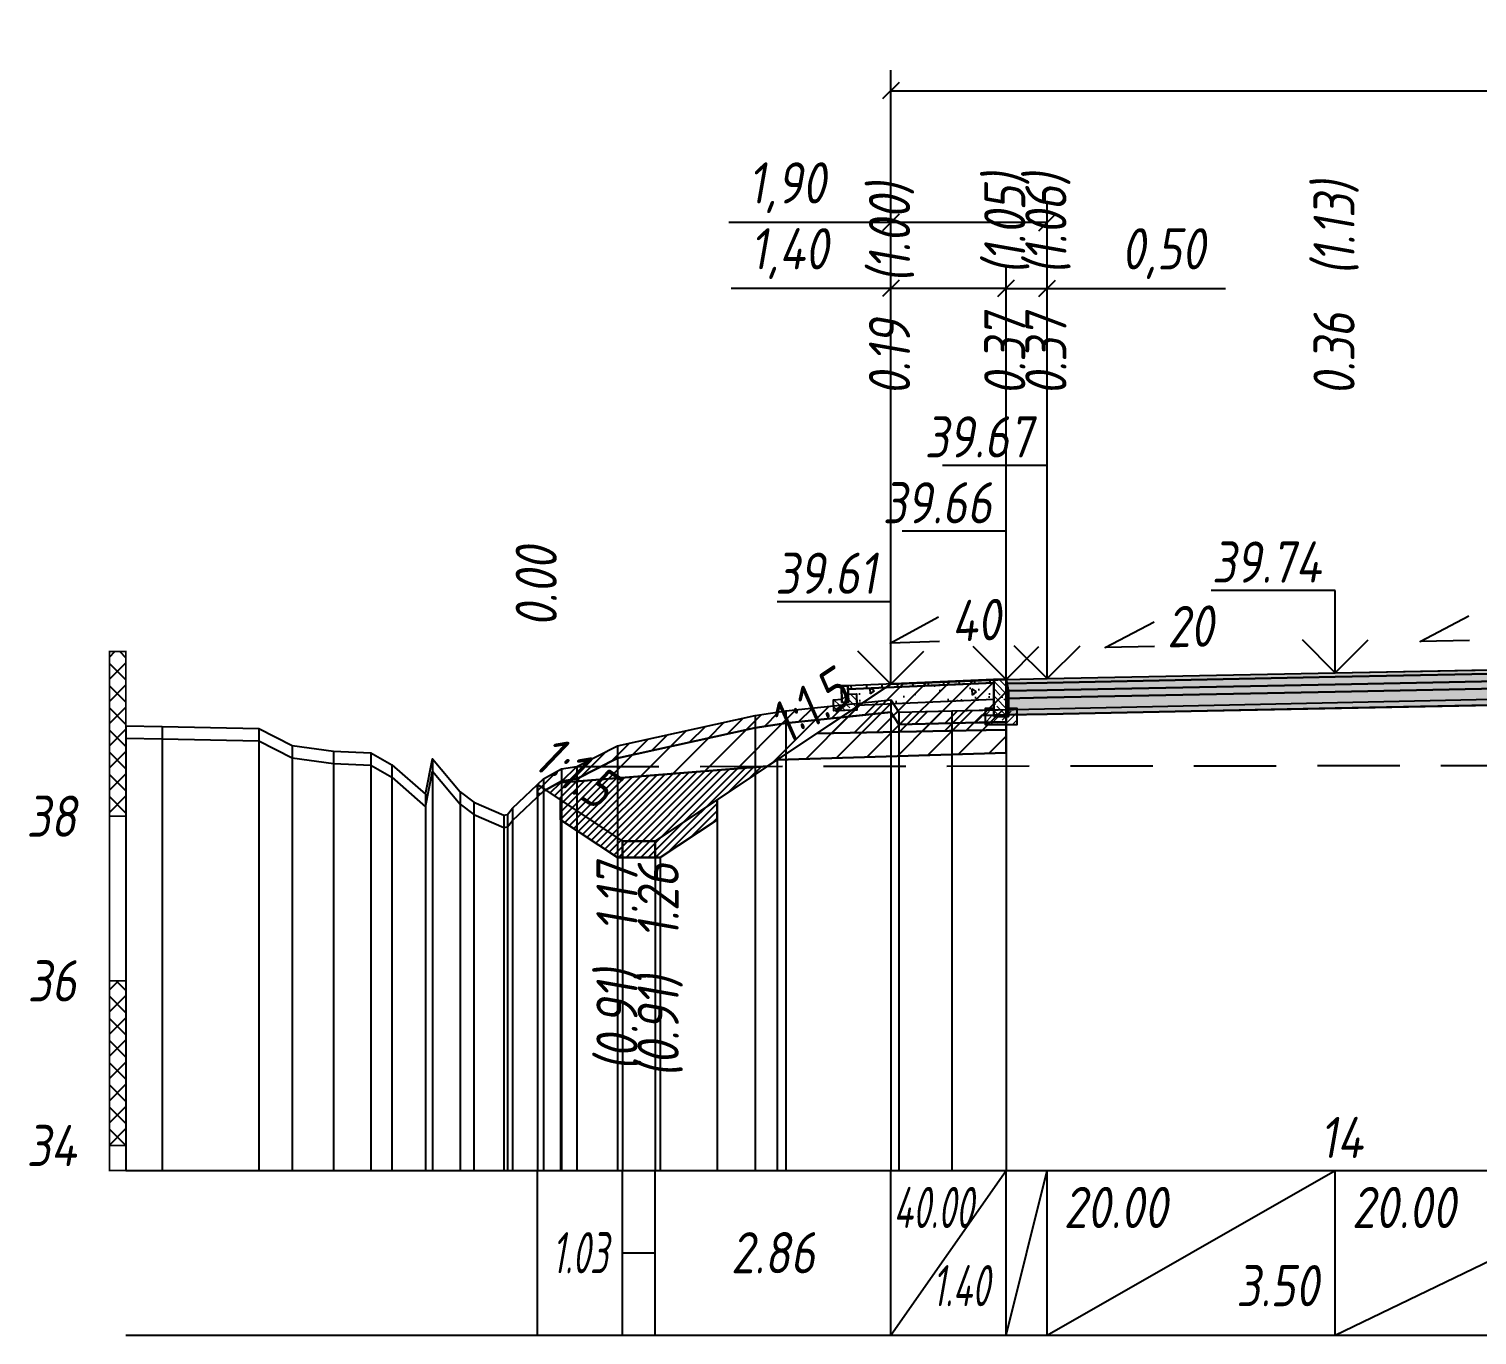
# Model space of a CAD drawing. Extents: x -717 to 1451, y -133302 to 233.
# Drawn here: x -364.7 to -276.8, y -111998.4 to -111919.1 of the extents above; entities that cross this region are included whole.
import ezdxf
from ezdxf.enums import TextEntityAlignment as Align

# ---------------------------------------------------------------- set-up
doc = ezdxf.new("R2010")
doc.units = 0
doc.linetypes.add('штриховая', pattern=[0.75, 0.5, -0.25])
for name, color, linetype in [('Интерполированный поперечник', 2, 'Continuous'), ('КОД_399', 252, 'Continuous'), ('Код_514', 1, 'Continuous'), ('Контур_0', 7, 'Continuous'), ('Контур_2521', 7, 'Continuous'), ('Контур_2564', 7, 'Continuous'), ('Контур_2660', 7, 'Continuous'), ('Контур_2665', 7, 'Continuous'), ('Контур_400', 7, 'Continuous'), ('Контур_508', 7, 'Continuous'), ('Контур_512', 7, 'Continuous'), ('Контур_513', 7, 'Continuous'), ('Контур_818', 7, 'Continuous'), ('Красный поперечник', 1, 'Continuous'), ('Линейка абсолютных высот', 7, 'Continuous'), ('Объём_2501', 7, 'Continuous'), ('Объём_2564', 7, 'Continuous'), ('Объём_2650', 7, 'Continuous'), ('Объём_2660', 7, 'Continuous'), ('Объём_2661', 7, 'Continuous'), ('Объём_2663', 7, 'Continuous'), ('Объём_2664', 7, 'Continuous'), ('Объём_2665', 7, 'Continuous'), ('Объём_2666', 7, 'Continuous'), ('Откосы', 7, 'Continuous'), ('Отметки покрытия', 7, 'Continuous'), ('Рабочие отметки', 7, 'Continuous'), ('Рабочие отметки доп.', 7, 'Continuous'), ('Слои выравнивания', 7, 'Continuous'), ('Таблица', 7, 'Continuous'), ('Уклоны проезжей части', 7, 'Continuous'), ('Черный поперечник', 3, 'Continuous')]:
    doc.layers.add(name, color=color, linetype=linetype)
for name, color, linetype, true_color in [('Контур_2540', 2, 'Continuous', 0xffff00), ('Контур_2560', 2, 'Continuous', 0xffff00), ('Контур_2561', 7, 'Continuous', 0xff8040), ('Контур_2562', 3, 'Continuous', 0x00ff00), ('Контур_2563', 7, 'Continuous', 0xff8000), ('Контур_2570', 7, 'Continuous', 0x80ff00), ('Контур_2583', 3, 'Continuous', 0x00ff00), ('Контур_2584', 3, 'Continuous', 0x00ff00), ('Контур_2725', 7, 'Continuous', 0x323232), ('Контур_2736', 4, 'Continuous', 0x00ffff), ('Контур_2737', 4, 'Continuous', 0x00ffff), ('Контур_2738', 4, 'Continuous', 0x00ffff), ('Контур_2739', 4, 'Continuous', 0x00ffff), ('Контур_2741', 4, 'Continuous', 0x00ffff), ('Контур_2742', 4, 'Continuous', 0x00ffff), ('Контур_2743', 4, 'Continuous', 0x00ffff), ('Контур_2744', 7, 'Continuous', 0xa4ffff), ('Контур_2745', 7, 'Continuous', 0xa4ffff), ('Контур_2747', 4, 'Continuous', 0x00ffff), ('Контур_2748', 4, 'Continuous', 0x00ffff), ('Контур_2749', 4, 'Continuous', 0x00ffff), ('Контур_2750', 4, 'Continuous', 0x00ffff), ('Контур_2751', 4, 'Continuous', 0x00ffff), ('Контур_2752', 4, 'Continuous', 0x00ffff), ('Контур_2760', 7, 'Continuous', 0x323232), ('Контур_2761', 7, 'Continuous', 0x323232), ('Контур_2762', 7, 'Continuous', 0x323232), ('Контур_2763', 7, 'Continuous', 0x323232), ('Контур_402', 7, 'Continuous', 0xff6464), ('Контур_703', 4, 'Continuous', 0x00ffff), ('Контур_705', 4, 'Continuous', 0x00ffff), ('Контур_707', 4, 'Continuous', 0x00ffff), ('Контур_720', 131, 'Continuous', 0xaaffff), ('Объём_2520', 7, 'Continuous', 0x80ffff), ('Объём_2540', 2, 'Continuous', 0xffff00), ('Объём_2560', 2, 'Continuous', 0xffff00), ('Объём_2561', 7, 'Continuous', 0xff8040), ('Объём_2562', 3, 'Continuous', 0x00ff00), ('Объём_2563', 7, 'Continuous', 0xff8000), ('Объём_2570', 7, 'Continuous', 0x80ff00), ('Объём_2583', 3, 'Continuous', 0x00ff00), ('Объём_2584', 3, 'Continuous', 0x00ff00), ('Объём_2594', 3, 'Continuous', 0x00ff00), ('Объём_2598', 3, 'Continuous', 0x00ff00), ('Объём_2600', 7, 'Continuous', 0x808000), ('Объём_2620', 2, 'Continuous', 0xffff00), ('Объём_2746', 2, 'Continuous', 0xffff00)]:
    doc.layers.add(name, color=color, linetype=linetype, true_color=true_color)
doc.styles.get("Standard").update_dxf_attribs({"font": 'txt', "height": 2.5})
doc.styles.add('М', font='romand.shx', dxfattribs={"width": 0.8, "oblique": 10, "height": 2.5})
doc.dimstyles.new('ISO-25', dxfattribs={"dimtxt": 2.5, "dimasz": 2.5, "dimexe": 1.25, "dimexo": 0.625, "dimtad": 1, "dimtxsty": 'Standard', "dimcen": 2.5, "dimadec": 0, "dimazin": 0, "dimtfac": 1, "dimtmove": 0, "dimatfit": 3, "dimfxl": 1, "dimarcsym": 0})
pattern_1 = [(45.0000013, (-438.8135, 26.6104), (-0.6735192404, 0.673519211), []), (135.0000003, (-438.8135, 26.6104), (-0.673519222, -0.67351923), [])]

# ---------------------------------------------------------------- blocks, each defined once
blk = doc.blocks.new('_Oblique')
at = {"color": 0, "linetype": 'ByBlock', "lineweight": -2}
blk.add_line((-0.5, -0.5), (0.5, 0.5), dxfattribs=at)
blk = doc.blocks.new('*D2297')
at = {"color": 0, "lineweight": -2, "transparency": 16777216}
for p, q in [((-312.358, -111958.292), (-312.358, -111933.572)), ((-305.358, -111958.012), (-305.358, -111933.572)), ((-312.358, -111934.822), (-322.058, -111934.822)), ((-305.358, -111934.822), (-312.358, -111934.822))]:
    blk.add_line(p, q, dxfattribs=at)
at = {"layer": 'Defpoints', "color": 0, "transparency": 16777216}
for p in [(-305.358, -111934.822), (-312.358, -111958.917), (-305.358, -111958.637)]:
    blk.add_point(p, dxfattribs=at)
at = {"color": 0, "lineweight": -2, "transparency": 16777216, "rotation": 180}
blk.add_blockref('_Oblique', (-312.358, -111934.822), dxfattribs=at)
at = {"color": 0, "lineweight": -2, "transparency": 16777216}
blk.add_blockref('_Oblique', (-305.358, -111934.822), dxfattribs=at)
at = {"color": 0, "transparency": 16777216, "insert": (-318.518, -111932.709), "char_height": 2.5, "width": 8.75, "attachment_point": 5, "style": 'М'}
blk.add_mtext('1,40', dxfattribs=at)
blk = doc.blocks.new('*D2299')
at = {"color": 0, "lineweight": -2, "transparency": 16777216}
for p, q in [((-305.358, -111958.012), (-305.358, -111933.572)), ((-302.858, -111957.962), (-302.858, -111933.572)), ((-305.358, -111934.822), (-302.858, -111934.822)), ((-302.858, -111934.822), (-292.035, -111934.822))]:
    blk.add_line(p, q, dxfattribs=at)
at = {"layer": 'Defpoints', "color": 0, "transparency": 16777216}
for p in [(-302.858, -111934.822), (-305.358, -111958.637), (-302.858, -111958.587)]:
    blk.add_point(p, dxfattribs=at)
at = {"color": 0, "lineweight": -2, "transparency": 16777216, "rotation": 180}
blk.add_blockref('_Oblique', (-305.358, -111934.822), dxfattribs=at)
at = {"color": 0, "lineweight": -2, "transparency": 16777216}
blk.add_blockref('_Oblique', (-302.858, -111934.822), dxfattribs=at)
at = {"color": 0, "transparency": 16777216, "insert": (-295.796, -111932.709), "char_height": 2.5, "width": 9.16667, "attachment_point": 5, "style": 'М'}
blk.add_mtext('0,50', dxfattribs=at)
blk = doc.blocks.new('*D2302')
at = {"color": 0, "lineweight": -2, "transparency": 16777216}
for p, q in [((-312.358, -111958.292), (-312.358, -111929.572)), ((-302.858, -111957.962), (-302.858, -111929.572)), ((-312.358, -111930.822), (-322.2, -111930.822)), ((-302.858, -111930.822), (-312.358, -111930.822))]:
    blk.add_line(p, q, dxfattribs=at)
at = {"layer": 'Defpoints', "color": 0, "transparency": 16777216}
for p in [(-302.858, -111930.822), (-312.358, -111958.917), (-302.858, -111958.587)]:
    blk.add_point(p, dxfattribs=at)
at = {"color": 0, "lineweight": -2, "transparency": 16777216, "rotation": 180}
blk.add_blockref('_Oblique', (-312.358, -111930.822), dxfattribs=at)
at = {"color": 0, "lineweight": -2, "transparency": 16777216}
blk.add_blockref('_Oblique', (-302.858, -111930.822), dxfattribs=at)
at = {"color": 0, "transparency": 16777216, "insert": (-318.66, -111928.709), "char_height": 2.5, "width": 8.75, "attachment_point": 5, "style": 'М'}
blk.add_mtext('1,90', dxfattribs=at)
blk = doc.blocks.new('*D2303')
at = {"color": 0, "lineweight": -2, "transparency": 16777216}
for p, q in [((-312.358, -111958.292), (-312.358, -111921.572)), ((-206.358, -111958.712), (-206.358, -111921.572)), ((-312.358, -111922.822), (-206.358, -111922.822))]:
    blk.add_line(p, q, dxfattribs=at)
at = {"layer": 'Defpoints', "color": 0, "transparency": 16777216}
for p in [(-206.358, -111922.822), (-312.358, -111958.917), (-206.358, -111959.337)]:
    blk.add_point(p, dxfattribs=at)
at = {"color": 0, "lineweight": -2, "transparency": 16777216, "rotation": 180}
blk.add_blockref('_Oblique', (-312.358, -111922.822), dxfattribs=at)
at = {"color": 0, "lineweight": -2, "transparency": 16777216}
blk.add_blockref('_Oblique', (-206.358, -111922.822), dxfattribs=at)
at = {"color": 0, "transparency": 16777216, "insert": (-259.358, -111920.709), "char_height": 2.5, "width": 11.25, "attachment_point": 5, "style": 'М'}
blk.add_mtext('21,20', dxfattribs=at)
blk = doc.blocks.new('Тротуар1')
at = {"linetype": 'Continuous', "lineweight": 13}
h = blk.add_hatch(dxfattribs=at)
h.set_pattern_fill('ANSI35', scale=5, angle=90)
h.set_pattern_definition([(135, (-1541.6927, -4801.9416), (-0.88388348, -0.88388348), []), (135, (-1541.6927, -4801.0577), (-0.88388348, -0.88388348), [1.5625, -0.3125, 0, -0.3125])])
h.paths.add_polyline_path([(-16.72, -1.24), (-17.72, -1.24), (-17.72, -2.24), (-18.52, -2.24), (-18.52, -1.85), (-19.52, -1.89), (-19.52, -3.24), (-16.72, -3.24)])
h = blk.add_hatch(dxfattribs=at)
h.set_pattern_fill('ANSI35', scale=5)
h.set_pattern_definition([(45, (-1541.6927, -4800.4416), (-0.88388348, 0.88388348), []), (45, (-1540.8088, -4800.4416), (-0.88388348, 0.88388348), [1.5625, -0.3125, 0, -0.3125])])
h.paths.add_polyline_path([(-17.72, -0.24), (-18.52, -0.24), (-18.52, -2.24), (-17.72, -2.24)])
at = {"linetype": 'Continuous'}
h = blk.add_hatch(dxfattribs=at)
h.set_pattern_fill('ANSI31', color=256, scale=15, angle=45, style=0)
h.set_pattern_definition([(90, (-1932.1888, -4954.235), (-1.875, 3e-16), [])])
h.paths.add_polyline_path([(0, 0), (-17.72, -0.24), (-17.71, -0.63), (-11.04, -0.58), (0, -0.4)])
at = {"layer": 'КОД_399'}
h = blk.add_hatch(dxfattribs=at)
h.set_pattern_fill('AR-CONC', scale=0.7, angle=45, style=0)
h.set_pattern_definition([(95, (-1932.189, -4954.235), (3.860864, 3.2396496), [0.525, -5.775]), (40, (-1932.189, -4954.235), (-4.409945, 3.036377), [0.42, -4.62]), (145.45144, (-1931.867, -4953.965), (-0.549081, 6.2760265), [0.4461813, -4.907995]), (91.1842, (-1933.179, -4953.245), (6.101854, 4.4632964), [0.7875, -8.6625]), (141.63564, (-1932.67, -4952.873), (-0.1953, 9.447982), [0.669272, -7.361996]), (36.18416, (-1933.179, -4953.245), (-0.1953, 9.447982), [0.63, -6.93]), (66, (-1932.4363, -4952.9975), (4.947401, 0.9616773), [0.525, -5.775]), (11, (-1932.4363, -4952.9975), (-2.38496, 4.793659), [0.42, -4.62]), (116.45144, (-1932.024, -4952.9174), (2.562441, 5.7553363), [0.4461813, -4.907995]), (82.5, (-1932.1888, -4954.235), (-1.5875523, 1.7079287), [0, -4.564, 0, -4.69, 0, -4.6375]), (52.5, (-1932.1888, -4954.235), (-0.6501106, 3.2543661), [0, -2.674, 0, -4.459, 0, -1.7675]), (12.5, (-1933.2926, -4955.3388), (2.7539272, 2.5306453), [0, -1.75, 0, -5.46, 0, -7.245]), (2.5, (-1933.7876, -4955.8337), (2.3911299, 3.3821186), [0, -2.275, 0, -3.626, 0, -5.145])])
h.paths.add_polyline_path([(0, -0.4), (-17.71, -0.63), (-17.72, -1.24), (-16.71, -1.24), (-16.72, -2.62), (-0.07, -2.41)])
at = {"linetype": 'Continuous'}
blk.add_lwpolyline([(-17.72, -1.24), (-16.72, -1.24), (-16.72, -3.24), (-19.52, -3.24), (-19.52, -1.89), (-18.52, -1.85)], dxfattribs=at)
at = {"color": 7, "lineweight": 30}
for points in [[(-18.52, -0.24), (-18.52, -2.24), (-17.72, -2.24), (-17.72, -0.24), (-18.52, -0.24)], [(-8.6, -0.53), (0, -0.4)]]:
    blk.add_lwpolyline(points, dxfattribs=at)
for points in [[(0, 0), (-17.72, -0.24), (-17.72, -0.63), (0, -0.4)], [(0, -0.4), (-17.71, -0.63), (-17.72, -1.24), (-16.71, -1.24), (-16.72, -2.62), (-0.07, -2.39)]]:
    blk.add_lwpolyline(points, close=True)
blk = doc.blocks.new('БР100.30.18')
at = {"linetype": 'Continuous', "lineweight": 13}
h = blk.add_hatch(dxfattribs=at)
h.set_pattern_fill('ANSI35', scale=5)
h.set_pattern_definition([(45, (-1504.996, -4799.2297), (-0.88388348, 0.88388348), []), (45, (-1504.1121, -4799.2297), (-0.88388348, 0.88388348), [1.5625, -0.3125, 0, -0.3125])])
h.paths.add_polyline_path([(0.3, 3.47), (1.8, 3.47), (1.8, -1.03), (0, -1.03), (0, 1.97)])
h = blk.add_hatch(dxfattribs=at)
h.set_pattern_fill('ANSI35', scale=5, angle=90)
h.set_pattern_definition([(135, (-1504.996, -4800.7297), (-0.88388348, -0.88388348), []), (135, (-1504.996, -4799.8458), (-0.88388348, -0.88388348), [1.5625, -0.3125, 0, -0.3125])])
h.paths.add_polyline_path([(-1, -0.03), (0, -0.03), (0, -1.03), (1.8, -1.03), (1.8, -0.03), (2.8, -0.03), (2.8, -2.03), (-1, -2.03)])
at = {"color": 7, "lineweight": 30}
blk.add_lwpolyline([(1.8, -1.03), (0, -1.03), (0, 1.97), (0.3, 3.47), (1.8, 3.47)], close=True, dxfattribs=at)
at = {"linetype": 'Continuous'}
blk.add_lwpolyline([(0, -0.03), (-1, -0.03), (-1, -2.03), (2.8, -2.03), (2.8, -0.03), (1.8, -0.03)], dxfattribs=at)

msp = doc.modelspace()

# ---------------------------------------------------------------- hatches: boundary and pattern name
at = {"layer": 'Линейка абсолютных высот'}
h = msp.add_hatch(dxfattribs=at)
h.set_pattern_fill('ANSI37', scale=0.3, style=0)
h.set_pattern_definition(pattern_1)
h.paths.add_polyline_path([(-358.814, -111966.881), (-358.814, -111956.881), (-359.814, -111956.881), (-359.814, -111966.881)])
h = msp.add_hatch(dxfattribs=at)
h.set_pattern_fill('ANSI37', scale=0.3, style=0)
h.set_pattern_definition(pattern_1)
h.paths.add_polyline_path([(-358.814, -111986.881), (-358.814, -111976.881), (-359.814, -111976.881), (-359.814, -111986.881)])
at = {"layer": 'Объём_2563'}
h = msp.add_hatch(dxfattribs=at)
h.set_pattern_fill('ANSI31', color=256, scale=0.3)
h.set_pattern_definition([(45, (-438.8135, 26.6104), (-0.673519209, 0.673519209), [])])
h.paths.add_polyline_path([(-312.358, -111958.855), (-305.358, -111958.575), (-305.358, -111960.725), (-306.858, -111960.755), (-307.776, -111961.673), (-316.858, -111961.855)])
at = {"layer": 'Объём_2570'}
h = msp.add_hatch(dxfattribs=at)
h.set_pattern_fill('ANSI31', color=256, scale=0.2)
h.set_pattern_definition([(45, (-438.81355, 26.61044), (-0.449012806, 0.449012806), [])])
h.paths.add_polyline_path([(-305.358, -111961.154), (-308.653, -111961.225), (-311.863, -111961.307), (-312.363, -111960.557), (-318.741, -111961.239), (-320.592, -111961.516), (-328.965, -111963.346), (-331.417, -111964.62), (-332.357, -111964.745), (-333.446, -111965.356), (-333.814, -111965.704), (-333.814, -111964.954), (-333.446, -111964.606), (-332.357, -111963.995), (-331.417, -111963.87), (-328.965, -111962.596), (-320.592, -111960.766), (-318.741, -111960.489), (-312.363, -111959.807), (-311.863, -111960.557), (-308.653, -111960.475), (-305.355, -111960.404)])
at = {"layer": 'Объём_2600'}
h = msp.add_hatch(dxfattribs=at)
h.set_pattern_fill('ANSI31', color=6, scale=0.4)
h.set_pattern_definition([(45, (-438.8135, 26.6104), (-0.898025612, 0.898025612), [])])
h.paths.add_polyline_path([(-332.357, -111964.745), (-331.417, -111964.62), (-328.965, -111963.346), (-320.592, -111961.516), (-318.741, -111961.239), (-312.363, -111960.557), (-311.863, -111961.307), (-308.653, -111961.225), (-305.358, -111961.154), (-305.358, -111963.032), (-319.249, -111963.449), (-319.85, -111963.849), (-332.552, -111964.854)])
h = msp.add_hatch(dxfattribs=at)
h.set_pattern_fill('HONEY', color=5, scale=0.3)
h.paths.add_polyline_path([(-333.446, -111965.356), (-333.814, -111965.704), (-333.814, -111964.954), (-333.318, -111965.284)])
at = {"layer": 'Объём_2620'}
h = msp.add_hatch(dxfattribs=at)
h.set_pattern_fill('ANSI31', color=2, scale=0.1)
h.set_pattern_definition([(45, (-438.81355, 26.61044), (-0.224506403, 0.224506403), [])])
h.paths.add_polyline_path([(-326.357, -111969.39), (-328.963, -111969.39), (-332.41, -111967.091), (-332.41, -111965.89), (-333.318, -111965.284), (-332.552, -111964.854), (-319.85, -111963.849), (-322.91, -111965.89), (-322.91, -111967.091)])
at = {"layer": 'Слои выравнивания'}
for color, points in [(2, [(-305.358, -111958.575), (-302.858, -111958.525), (-285.358, -111958.175), (-264.608, -111957.76), (-264.608, -111958.01), (-285.358, -111958.425), (-302.858, -111958.775), (-305.358, -111958.825)]), (3, [(-305.358, -111958.825), (-302.858, -111958.775), (-285.358, -111958.425), (-264.608, -111958.01), (-264.608, -111958.46), (-285.358, -111958.875), (-302.858, -111959.225), (-305.358, -111959.275)]), (4, [(-305.358, -111959.275), (-302.858, -111959.225), (-285.358, -111958.875), (-264.608, -111958.46), (-264.608, -111958.91), (-285.358, -111959.325), (-302.858, -111959.675), (-305.358, -111959.725)]), (5, [(-305.358, -111959.725), (-302.858, -111959.675), (-285.358, -111959.325), (-264.608, -111958.91), (-264.608, -111959.91), (-285.358, -111960.325), (-302.858, -111960.675), (-305.358, -111960.725)])]:
    msp.add_hatch(color=color, dxfattribs=at).paths.add_polyline_path(points)

# ---------------------------------------------------------------- linework, layer by layer
at = {"layer": 'Интерполированный поперечник', "linetype": 'штриховая', "ltscale": 10, "flags": 128}
msp.add_lwpolyline([(-331.444, -111963.863), (-192.743, -111963.699)], dxfattribs=at)
at = {"layer": 'Код_514'}
for p, q in [((-333.814, -111998.39), (-333.814, -111988.39)), ((-328.66, -111998.39), (-328.66, -111988.39)), ((-326.66, -111998.39), (-326.66, -111988.39)), ((-312.358, -111998.39), (-312.358, -111988.39)), ((-312.358, -111998.39), (-305.358, -111988.39)), ((-305.358, -111998.39), (-305.358, -111988.39)), ((-305.358, -111998.39), (-302.858, -111988.39)), ((-302.858, -111998.39), (-302.858, -111988.39)), ((-302.858, -111998.39), (-285.358, -111988.39)), ((-285.358, -111998.39), (-285.358, -111988.39)), ((-285.358, -111998.39), (-264.608, -111988.39)), ((-328.66, -111993.39), (-326.66, -111993.39))]:
    msp.add_line(p, q, dxfattribs=at)
at = {"layer": 'Контур_0', "flags": 128}
for points in [[(-312.358, -111958.855), (-319.85, -111963.849), (-319.85, -111963.849), (-319.85, -111963.849), (-319.85, -111963.849), (-319.85, -111963.849), (-319.85, -111963.849), (-319.85, -111963.849), (-319.85, -111963.849), (-319.85, -111963.849), (-319.85, -111963.849), (-319.85, -111963.849), (-319.85, -111963.849), (-319.85, -111963.849), (-319.85, -111963.849), (-326.66, -111968.39), (-328.66, -111968.39), (-333.814, -111964.954), (-333.814, -111964.954), (-333.814, -111964.954), (-333.814, -111964.954), (-333.814, -111964.954), (-333.814, -111964.954), (-333.814, -111964.954), (-333.814, -111964.954), (-333.814, -111964.954), (-333.814, -111964.954), (-333.814, -111964.954), (-333.814, -111964.954), (-333.814, -111964.954)], [(-312.358, -111958.855), (-319.85, -111963.849), (-319.85, -111963.849), (-319.85, -111963.849), (-319.85, -111963.849), (-319.85, -111963.849), (-319.85, -111963.849), (-319.85, -111963.849), (-319.85, -111963.849), (-319.85, -111963.849), (-319.85, -111963.849), (-319.85, -111963.849), (-319.85, -111963.849), (-319.85, -111963.849), (-319.85, -111963.849), (-326.66, -111968.39)], [(-316.858, -111961.855), (-307.776, -111961.673), (-306.858, -111960.755), (-305.358, -111960.725)], [(-306.858, -111960.755), (-305.358, -111960.725), (-305.358, -111961.625), (-307.776, -111961.673), (-306.858, -111960.755), (-306.858, -111960.755)]]:
    msp.add_lwpolyline(points, dxfattribs=at)
at = {"layer": 'Контур_2521', "color": 250, "flags": 128}
msp.add_lwpolyline([(-307.317, -111961.214), (-305.358, -111961.175)], dxfattribs=at)
at = {"layer": 'Контур_2540', "flags": 128}
msp.add_lwpolyline([(-307.776, -111961.673), (-305.358, -111961.625), (-305.358, -111963.032), (-319.249, -111963.449), (-316.858, -111961.855), (-307.776, -111961.673), (-307.776, -111961.673)], dxfattribs=at)
at = {"layer": 'Контур_2560', "flags": 128}
msp.add_lwpolyline([(-312.358, -111958.855), (-312.358, -111958.855), (-312.358, -111958.855), (-305.358, -111958.575)], dxfattribs=at)
at = {"layer": 'Контур_2561', "flags": 128}
msp.add_lwpolyline([(-305.358, -111958.575), (-305.358, -111958.575), (-312.358, -111958.855), (-312.358, -111958.855), (-305.358, -111958.575)], dxfattribs=at)
at = {"layer": 'Контур_2562', "flags": 128}
msp.add_lwpolyline([(-312.358, -111958.855), (-312.358, -111958.855), (-312.358, -111958.855), (-312.358, -111958.855), (-312.358, -111958.855)], dxfattribs=at)
at = {"layer": 'Контур_2563', "flags": 128}
msp.add_lwpolyline([(-312.358, -111958.855), (-305.358, -111958.575), (-305.358, -111960.725), (-306.858, -111960.755), (-307.776, -111961.673), (-316.858, -111961.855), (-312.358, -111958.855), (-312.358, -111958.855)], dxfattribs=at)
at = {"layer": 'Контур_2564', "flags": 128}
msp.add_lwpolyline([(-312.358, -111958.855), (-305.358, -111958.575)], dxfattribs=at)
at = {"layer": 'Контур_2570', "flags": 128}
msp.add_lwpolyline([(-358.814, -111962.14), (-356.613, -111962.181), (-350.736, -111962.307), (-348.721, -111963.338), (-346.203, -111963.682), (-343.941, -111963.781), (-342.67, -111964.514), (-340.611, -111966.301), (-340.198, -111964.139), (-338.517, -111966.14), (-337.68, -111966.779), (-335.851, -111967.563), (-335.633, -111967.529), (-335.333, -111967.145), (-333.446, -111965.356), (-333.446, -111965.356), (-332.357, -111964.745), (-331.417, -111964.62), (-328.965, -111963.346), (-320.592, -111961.516), (-318.741, -111961.239), (-312.363, -111960.557), (-311.863, -111961.307), (-308.653, -111961.225), (-305.358, -111961.154)], dxfattribs=at)
at = {"layer": 'Контур_2583', "flags": 128}
for points in [[(-328.963, -111969.39), (-328.66, -111969.39), (-328.66, -111968.39), (-332.41, -111965.89), (-332.41, -111967.091), (-328.963, -111969.39)], [(-322.91, -111967.091), (-322.91, -111965.89), (-326.66, -111968.39), (-326.66, -111969.39), (-326.357, -111969.39), (-322.91, -111967.091)]]:
    msp.add_lwpolyline(points, dxfattribs=at)
at = {"layer": 'Контур_2584', "flags": 128}
msp.add_lwpolyline([(-326.66, -111969.39), (-326.66, -111968.39), (-328.66, -111968.39), (-328.66, -111969.39), (-326.66, -111969.39)], dxfattribs=at)
at = {"layer": 'Контур_2660', "flags": 128}
msp.add_lwpolyline([(-319.249, -111963.449), (-305.358, -111963.032)], dxfattribs=at)
at = {"layer": 'Контур_2665', "flags": 128}
msp.add_lwpolyline([(-312.358, -111958.855), (-312.358, -111958.855)], dxfattribs=at)
at = {"layer": 'Контур_2725', "flags": 128}
msp.add_lwpolyline([(-305.358, -111960.725), (-302.858, -111960.675), (-285.358, -111960.325), (-264.608, -111959.91), (-259.283, -111960.016), (-259.188, -111960.018), (-243.858, -111960.325), (-226.358, -111960.675), (-223.858, -111960.725)], dxfattribs=at)
at = {"layer": 'Контур_2736', "flags": 128}
for points in [[(-312.358, -111958.855), (-319.85, -111963.849)], [(-319.85, -111963.849), (-326.66, -111968.39)]]:
    msp.add_lwpolyline(points, dxfattribs=at)
at = {"layer": 'Контур_2737', "flags": 128}
msp.add_lwpolyline([(-319.85, -111963.849), (-319.85, -111963.849)], dxfattribs=at)
at = {"layer": 'Контур_2738', "flags": 128}
msp.add_lwpolyline([(-319.85, -111963.849), (-319.85, -111963.849)], dxfattribs=at)
at = {"layer": 'Контур_2739', "flags": 128}
msp.add_lwpolyline([(-319.85, -111963.849), (-319.85, -111963.849)], dxfattribs=at)
at = {"layer": 'Контур_2741', "flags": 128}
msp.add_lwpolyline([(-333.814, -111964.954), (-333.814, -111964.954)], dxfattribs=at)
at = {"layer": 'Контур_2742', "flags": 128}
msp.add_lwpolyline([(-333.814, -111964.954), (-333.814, -111964.954)], dxfattribs=at)
at = {"layer": 'Контур_2743', "flags": 128}
msp.add_lwpolyline([(-333.814, -111964.954), (-333.814, -111964.954)], dxfattribs=at)
at = {"layer": 'Контур_2744', "flags": 128}
msp.add_lwpolyline([(-333.814, -111964.954), (-333.814, -111964.954)], dxfattribs=at)
msp.add_lwpolyline([(-333.814, -111964.954), (-333.814, -111964.954)], dxfattribs=at)
msp.add_lwpolyline([(-333.814, -111964.954), (-333.814, -111964.954)], dxfattribs=at)
msp.add_lwpolyline([(-333.814, -111964.954), (-333.814, -111964.954)], dxfattribs=at)
msp.add_lwpolyline([(-333.814, -111964.954), (-333.814, -111964.954)], dxfattribs=at)
msp.add_lwpolyline([(-333.814, -111964.954), (-333.814, -111964.954)], dxfattribs=at)
at = {"layer": 'Контур_2745', "flags": 128}
msp.add_lwpolyline([(-319.85, -111963.849), (-319.85, -111963.849)], dxfattribs=at)
msp.add_lwpolyline([(-319.85, -111963.849), (-319.85, -111963.849)], dxfattribs=at)
msp.add_lwpolyline([(-319.85, -111963.849), (-319.85, -111963.849)], dxfattribs=at)
msp.add_lwpolyline([(-319.85, -111963.849), (-319.85, -111963.849)], dxfattribs=at)
msp.add_lwpolyline([(-319.85, -111963.849), (-319.85, -111963.849)], dxfattribs=at)
msp.add_lwpolyline([(-319.85, -111963.849), (-319.85, -111963.849)], dxfattribs=at)
at = {"layer": 'Контур_2747', "flags": 128}
msp.add_lwpolyline([(-319.85, -111963.849), (-319.85, -111963.849)], dxfattribs=at)
at = {"layer": 'Контур_2748', "flags": 128}
msp.add_lwpolyline([(-319.85, -111963.849), (-319.85, -111963.849)], dxfattribs=at)
at = {"layer": 'Контур_2749', "flags": 128}
msp.add_lwpolyline([(-319.85, -111963.849), (-319.85, -111963.849)], dxfattribs=at)
at = {"layer": 'Контур_2750', "flags": 128}
msp.add_lwpolyline([(-333.814, -111964.954), (-333.814, -111964.954)], dxfattribs=at)
at = {"layer": 'Контур_2751', "flags": 128}
msp.add_lwpolyline([(-333.814, -111964.954), (-333.814, -111964.954)], dxfattribs=at)
at = {"layer": 'Контур_2752', "flags": 128}
msp.add_lwpolyline([(-333.814, -111964.954), (-333.814, -111964.954)], dxfattribs=at)
at = {"layer": 'Контур_2760', "flags": 128}
msp.add_lwpolyline([(-305.358, -111958.575), (-302.858, -111958.525), (-285.358, -111958.175), (-264.608, -111957.76), (-259.283, -111957.866), (-259.188, -111957.868), (-243.858, -111958.175), (-226.358, -111958.525), (-223.858, -111958.575)], dxfattribs=at)
at = {"layer": 'Контур_2761', "flags": 128}
msp.add_lwpolyline([(-305.358, -111958.825), (-302.858, -111958.775), (-285.358, -111958.425), (-264.608, -111958.01), (-259.283, -111958.116), (-259.188, -111958.118), (-243.858, -111958.425), (-226.358, -111958.775), (-223.858, -111958.825)], dxfattribs=at)
at = {"layer": 'Контур_2762', "flags": 128}
msp.add_lwpolyline([(-305.358, -111959.275), (-302.858, -111959.225), (-285.358, -111958.875), (-264.608, -111958.46), (-259.283, -111958.566), (-259.188, -111958.568), (-243.858, -111958.875), (-226.358, -111959.225), (-223.858, -111959.275)], dxfattribs=at)
at = {"layer": 'Контур_2763', "flags": 128}
msp.add_lwpolyline([(-305.358, -111959.725), (-302.858, -111959.675), (-285.358, -111959.325), (-264.608, -111958.91), (-259.283, -111959.016), (-259.188, -111959.018), (-243.858, -111959.325), (-226.358, -111959.675), (-223.858, -111959.725)], dxfattribs=at)
at = {"layer": 'Контур_400', "flags": 128}
msp.add_lwpolyline([(-305.358, -111958.575), (-302.858, -111958.525), (-302.858, -111958.525), (-302.858, -111958.525), (-302.858, -111958.525), (-302.858, -111958.525), (-302.858, -111958.525), (-285.358, -111958.175), (-264.608, -111957.76)], dxfattribs=at)
at = {"layer": 'Контур_402', "flags": 128}
msp.add_lwpolyline([(-319.249, -111963.449), (-305.358, -111963.032), (-305.358, -111960.725), (-264.608, -111959.91), (-223.858, -111960.725), (-223.858, -111963.032), (-199.71, -111963.757)], dxfattribs=at)
at = {"layer": 'Контур_508', "flags": 128}
msp.add_lwpolyline([(-333.814, -111964.954), (-332.41, -111965.89), (-332.41, -111967.091), (-328.963, -111969.39), (-328.66, -111969.39), (-326.66, -111969.39), (-326.357, -111969.39), (-322.91, -111967.091), (-322.91, -111965.89), (-319.249, -111963.449), (-305.358, -111963.032), (-305.358, -111960.725), (-264.608, -111959.91), (-223.858, -111960.725), (-223.858, -111963.032), (-199.71, -111963.757), (-199.71, -111964.909), (-197.012, -111966.707), (-196.71, -111966.707), (-194.71, -111966.707), (-194.407, -111966.707), (-190.96, -111964.409), (-190.96, -111963.207), (-189.973, -111962.549)], dxfattribs=at)
at = {"layer": 'Контур_512', "flags": 128}
msp.add_lwpolyline([(-333.814, -111964.954), (-332.41, -111965.89), (-332.41, -111967.091), (-328.963, -111969.39), (-328.66, -111969.39), (-326.66, -111969.39), (-326.357, -111969.39), (-322.91, -111967.091), (-322.91, -111965.89), (-319.249, -111963.449), (-305.358, -111963.032)], dxfattribs=at)
at = {"layer": 'Контур_513', "flags": 128}
msp.add_lwpolyline([(-333.814, -111964.954), (-332.41, -111965.89), (-332.41, -111967.091), (-328.963, -111969.39), (-328.66, -111969.39), (-326.66, -111969.39), (-326.357, -111969.39), (-322.91, -111967.091), (-322.91, -111965.89), (-319.249, -111963.449), (-305.358, -111963.032), (-305.358, -111960.725), (-264.608, -111959.91), (-223.858, -111960.725), (-223.858, -111963.032), (-199.71, -111963.757), (-199.71, -111964.909), (-197.012, -111966.707), (-196.71, -111966.707), (-194.71, -111966.707), (-194.407, -111966.707), (-190.96, -111964.409), (-190.96, -111963.207), (-189.973, -111962.549)], dxfattribs=at)
at = {"layer": 'Контур_703', "flags": 128}
msp.add_lwpolyline([(-312.358, -111958.855), (-319.85, -111963.849)], dxfattribs=at)
at = {"layer": 'Контур_705', "flags": 128}
msp.add_lwpolyline([(-319.85, -111963.849), (-319.85, -111963.849)], dxfattribs=at)
at = {"layer": 'Контур_707', "flags": 128}
msp.add_lwpolyline([(-328.66, -111968.39), (-333.814, -111964.954)], dxfattribs=at)
at = {"layer": 'Контур_720', "flags": 128}
msp.add_lwpolyline([(-326.66, -111968.39), (-328.66, -111968.39)], dxfattribs=at)
at = {"layer": 'Контур_818', "flags": 128}
msp.add_lwpolyline([(-333.814, -111965.704), (-333.446, -111965.356), (-333.446, -111965.356), (-332.357, -111964.745), (-331.417, -111964.62), (-328.965, -111963.346), (-320.592, -111961.516), (-318.741, -111961.239), (-312.363, -111960.557), (-311.863, -111961.307), (-308.653, -111961.225), (-305.358, -111961.154)], dxfattribs=at)
at = {"layer": 'Красный поперечник'}
for p, q in [((-305.358, -111958.575), (-302.858, -111958.525)), ((-302.858, -111958.525), (-285.358, -111958.175)), ((-285.358, -111958.175), (-264.608, -111957.76)), ((-326.66, -111968.39), (-312.358, -111958.855)), ((-312.358, -111958.855), (-305.358, -111958.575)), ((-319.249, -111963.449), (-319.249, -111988.39)), ((-305.358, -111963.032), (-305.358, -111988.39)), ((-333.814, -111964.954), (-333.814, -111988.39)), ((-333.814, -111964.954), (-328.66, -111968.39)), ((-332.41, -111965.89), (-332.41, -111988.39)), ((-322.91, -111965.89), (-322.91, -111988.39)), ((-332.41, -111967.091), (-332.41, -111988.39)), ((-322.91, -111967.091), (-322.91, -111988.39)), ((-328.66, -111968.39), (-326.66, -111968.39)), ((-328.963, -111969.39), (-328.963, -111988.39)), ((-328.66, -111969.39), (-328.66, -111988.39)), ((-326.66, -111969.39), (-326.66, -111988.39)), ((-326.357, -111969.39), (-326.357, -111988.39))]:
    msp.add_line(p, q, dxfattribs=at)
at = {"layer": 'Линейка абсолютных высот', "color": 7, "const_width": 0.1, "flags": 128}
for points in [[(-358.814, -111966.881), (-358.814, -111956.881), (-359.814, -111956.881), (-359.814, -111966.881), (-358.814, -111966.881)], [(-358.814, -111976.881), (-358.814, -111966.881), (-359.814, -111966.881), (-359.814, -111976.881), (-358.814, -111976.881)], [(-358.814, -111986.881), (-358.814, -111976.881), (-359.814, -111976.881), (-359.814, -111986.881), (-358.814, -111986.881)], [(-358.814, -111988.39), (-358.814, -111986.881), (-359.814, -111986.881), (-359.814, -111988.39), (-358.814, -111988.39)]]:
    msp.add_lwpolyline(points, dxfattribs=at)
at = {"layer": 'Объём_2501', "flags": 128}
msp.add_lwpolyline([(-305.358, -111958.575), (-302.858, -111958.525), (-302.858, -111958.525), (-302.858, -111958.525), (-302.858, -111958.525), (-302.858, -111958.525), (-302.858, -111958.525), (-285.358, -111958.175), (-264.608, -111957.76)], dxfattribs=at)
at = {"layer": 'Объём_2520', "color": 250, "flags": 128}
msp.add_lwpolyline([(-306.858, -111960.755), (-305.358, -111960.725), (-305.358, -111961.625), (-307.776, -111961.673), (-306.858, -111960.755), (-306.858, -111960.755)], dxfattribs=at)
at = {"layer": 'Объём_2540', "flags": 128}
msp.add_lwpolyline([(-307.776, -111961.673), (-305.358, -111961.625), (-305.358, -111963.032), (-319.249, -111963.449), (-316.858, -111961.855), (-307.776, -111961.673), (-307.776, -111961.673)], dxfattribs=at)
at = {"layer": 'Объём_2560', "flags": 128}
msp.add_lwpolyline([(-312.358, -111958.855), (-312.358, -111958.855), (-312.358, -111958.855), (-305.358, -111958.575)], dxfattribs=at)
at = {"layer": 'Объём_2561', "flags": 128}
msp.add_lwpolyline([(-305.358, -111958.575), (-305.358, -111958.575), (-312.358, -111958.855), (-312.358, -111958.855), (-305.358, -111958.575)], dxfattribs=at)
at = {"layer": 'Объём_2562', "flags": 128}
msp.add_lwpolyline([(-312.358, -111958.855), (-312.358, -111958.855), (-312.358, -111958.855), (-312.358, -111958.855), (-312.358, -111958.855)], dxfattribs=at)
at = {"layer": 'Объём_2563', "color": 250, "flags": 128}
msp.add_lwpolyline([(-312.358, -111958.855), (-305.358, -111958.575), (-305.358, -111960.725), (-306.858, -111960.755), (-307.776, -111961.673), (-316.858, -111961.855), (-312.358, -111958.855), (-312.358, -111958.855)], dxfattribs=at)
at = {"layer": 'Объём_2564', "flags": 128}
msp.add_lwpolyline([(-312.358, -111958.855), (-305.358, -111958.575)], dxfattribs=at)
at = {"layer": 'Объём_2570', "flags": 128}
msp.add_lwpolyline([(-305.358, -111961.154), (-308.653, -111961.225), (-311.863, -111961.307), (-312.363, -111960.557), (-318.741, -111961.239), (-320.592, -111961.516), (-328.965, -111963.346), (-331.417, -111964.62), (-332.357, -111964.745), (-333.446, -111965.356), (-333.814, -111965.704), (-333.814, -111964.954), (-333.446, -111964.606), (-332.357, -111963.995), (-331.417, -111963.87), (-328.965, -111962.596), (-320.592, -111960.766), (-318.741, -111960.489), (-312.363, -111959.807), (-311.863, -111960.557), (-308.653, -111960.475), (-305.355, -111960.404), (-305.358, -111961.154), (-305.358, -111961.154)], dxfattribs=at)
at = {"layer": 'Объём_2583', "flags": 128}
for points in [[(-328.963, -111969.39), (-328.66, -111969.39), (-328.66, -111968.39), (-332.41, -111965.89), (-332.41, -111967.091), (-328.963, -111969.39)], [(-322.91, -111967.091), (-322.91, -111965.89), (-326.66, -111968.39), (-326.66, -111969.39), (-326.357, -111969.39), (-322.91, -111967.091)]]:
    msp.add_lwpolyline(points, dxfattribs=at)
at = {"layer": 'Объём_2584', "flags": 128}
msp.add_lwpolyline([(-326.66, -111969.39), (-326.66, -111968.39), (-328.66, -111968.39), (-328.66, -111969.39), (-326.66, -111969.39)], dxfattribs=at)
at = {"layer": 'Объём_2594', "flags": 128}
for points in [[(-328.66, -111968.39), (-332.41, -111965.89)], [(-322.91, -111965.89), (-326.66, -111968.39)]]:
    msp.add_lwpolyline(points, dxfattribs=at)
at = {"layer": 'Объём_2598', "flags": 128}
msp.add_lwpolyline([(-326.66, -111968.39), (-328.66, -111968.39)], dxfattribs=at)
at = {"layer": 'Объём_2600', "color": 5, "flags": 128}
msp.add_lwpolyline([(-333.446, -111965.356), (-333.814, -111965.704), (-333.814, -111964.954), (-333.318, -111965.284), (-333.446, -111965.356), (-333.446, -111965.356)], dxfattribs=at)
at = {"layer": 'Объём_2620', "flags": 128}
msp.add_lwpolyline([(-326.357, -111969.39), (-328.963, -111969.39), (-332.41, -111967.091), (-332.41, -111965.89), (-333.318, -111965.284), (-332.552, -111964.854), (-319.85, -111963.849), (-322.91, -111965.89), (-322.91, -111967.091), (-326.357, -111969.39), (-326.357, -111969.39)], dxfattribs=at)
at = {"layer": 'Объём_2650', "color": 6, "flags": 128}
msp.add_lwpolyline([(-332.357, -111964.745), (-331.417, -111964.62), (-328.965, -111963.346), (-320.592, -111961.516), (-318.741, -111961.239), (-312.363, -111960.557), (-311.863, -111961.307), (-308.653, -111961.225), (-305.358, -111961.154), (-305.358, -111963.032), (-319.249, -111963.449), (-319.85, -111963.849), (-332.552, -111964.854), (-332.357, -111964.745), (-332.357, -111964.745)], dxfattribs=at)
at = {"layer": 'Объём_2660', "flags": 128}
msp.add_lwpolyline([(-319.249, -111963.449), (-305.358, -111963.032)], dxfattribs=at)
at = {"layer": 'Объём_2661', "flags": 128}
msp.add_lwpolyline([(-312.358, -111958.855), (-319.85, -111963.849)], dxfattribs=at)
at = {"layer": 'Объём_2663', "flags": 128}
for points in [[(-319.85, -111963.849), (-326.66, -111968.39)], [(-328.66, -111968.39), (-333.814, -111964.954)]]:
    msp.add_lwpolyline(points, dxfattribs=at)
at = {"layer": 'Объём_2664', "flags": 128}
msp.add_lwpolyline([(-326.66, -111968.39), (-328.66, -111968.39)], dxfattribs=at)
at = {"layer": 'Объём_2665', "flags": 128}
msp.add_lwpolyline([(-312.358, -111958.855), (-312.358, -111958.855)], dxfattribs=at)
at = {"layer": 'Объём_2666', "flags": 128}
msp.add_lwpolyline([(-312.358, -111958.855), (-319.85, -111963.849)], dxfattribs=at)
at = {"layer": 'Объём_2746', "flags": 128}
for points in [[(-311.863, -111963.227), (-319.249, -111963.449), (-315.398, -111960.882), (-312.363, -111960.557), (-311.863, -111961.307), (-311.863, -111963.227), (-311.863, -111963.227)], [(-328.66, -111968.39), (-326.66, -111968.39), (-322.91, -111965.89), (-322.91, -111967.091), (-326.357, -111969.39), (-328.965, -111969.388), (-332.41, -111967.091), (-332.41, -111965.89), (-328.66, -111968.39), (-328.66, -111968.39)]]:
    msp.add_lwpolyline(points, dxfattribs=at)
at = {"layer": 'Откосы', "color": 1, "flags": 128}
for points in [[(-309.401, -111956.26), (-312.398, -111956.38), (-309.461, -111954.762)], [(-277.209, -111956.201), (-280.208, -111956.261), (-277.239, -111954.701)], [(-296.334, -111956.583), (-299.333, -111956.643), (-296.364, -111955.083)]]:
    msp.add_lwpolyline(points, dxfattribs=at)
at = {"layer": 'Отметки покрытия', "color": 1}
for p, q in [((-302.858, -111945.575), (-309.208, -111945.575)), ((-302.858, -111958.525), (-302.858, -111945.575)), ((-305.358, -111949.575), (-311.658, -111949.575)), ((-305.358, -111958.575), (-305.358, -111949.575)), ((-285.358, -111953.175), (-292.908, -111953.175)), ((-285.358, -111958.175), (-285.358, -111953.175)), ((-312.358, -111953.855), (-319.258, -111953.855)), ((-312.358, -111958.855), (-312.358, -111953.855)), ((-305.358, -111958.575), (-307.358, -111956.575)), ((-305.358, -111958.575), (-303.358, -111956.575)), ((-302.858, -111958.525), (-304.858, -111956.525)), ((-302.858, -111958.525), (-300.858, -111956.525)), ((-285.358, -111958.175), (-287.358, -111956.175)), ((-285.358, -111958.175), (-283.358, -111956.175)), ((-312.358, -111958.855), (-314.358, -111956.855)), ((-312.358, -111958.855), (-310.358, -111956.855))]:
    msp.add_line(p, q, dxfattribs=at)
at = {"layer": 'Слои выравнивания'}
msp.add_line((-305.358, -111958.575), (-305.358, -111988.39), dxfattribs=at)
at = {"layer": 'Слои выравнивания', "color": 2, "flags": 128}
msp.add_lwpolyline([(-305.358, -111958.575), (-302.858, -111958.525), (-285.358, -111958.175), (-264.608, -111957.76), (-264.608, -111958.01), (-285.358, -111958.425), (-302.858, -111958.775), (-305.358, -111958.825)], close=True, dxfattribs=at)
at = {"layer": 'Слои выравнивания', "color": 3, "flags": 128}
msp.add_lwpolyline([(-305.358, -111958.825), (-302.858, -111958.775), (-285.358, -111958.425), (-264.608, -111958.01), (-264.608, -111958.46), (-285.358, -111958.875), (-302.858, -111959.225), (-305.358, -111959.275)], close=True, dxfattribs=at)
at = {"layer": 'Слои выравнивания', "color": 4, "flags": 128}
msp.add_lwpolyline([(-305.358, -111959.275), (-302.858, -111959.225), (-285.358, -111958.875), (-264.608, -111958.46), (-264.608, -111958.91), (-285.358, -111959.325), (-302.858, -111959.675), (-305.358, -111959.725)], close=True, dxfattribs=at)
at = {"layer": 'Слои выравнивания', "color": 5, "flags": 128}
msp.add_lwpolyline([(-305.358, -111959.725), (-302.858, -111959.675), (-285.358, -111959.325), (-264.608, -111958.91), (-264.608, -111959.91), (-285.358, -111960.325), (-302.858, -111960.675), (-305.358, -111960.725)], close=True, dxfattribs=at)
at = {"layer": 'Таблица'}
for p, q in [((-358.814, -111988.39), (-164.973, -111988.39)), ((-358.814, -111998.39), (-164.973, -111998.39))]:
    msp.add_line(p, q, dxfattribs=at)
at = {"layer": 'Черный поперечник', "color": 7}
for p, q in [((-312.363, -111959.807), (-312.363, -111988.39)), ((-320.592, -111960.766), (-320.592, -111988.39)), ((-318.741, -111960.489), (-318.741, -111988.39)), ((-311.863, -111960.557), (-311.863, -111988.39)), ((-308.653, -111960.475), (-308.653, -111988.39)), ((-358.814, -111961.39), (-358.814, -111988.39)), ((-356.613, -111961.431), (-356.613, -111988.39)), ((-350.736, -111961.557), (-350.736, -111988.39)), ((-348.721, -111962.588), (-348.721, -111988.39)), ((-346.203, -111962.932), (-346.203, -111988.39)), ((-328.965, -111962.596), (-328.965, -111988.39)), ((-343.941, -111963.031), (-343.941, -111988.39)), ((-342.67, -111963.764), (-342.67, -111988.39)), ((-340.198, -111963.389), (-340.198, -111988.39)), ((-333.446, -111964.606), (-333.446, -111988.39)), ((-332.357, -111963.995), (-332.357, -111988.39)), ((-331.417, -111963.87), (-331.417, -111988.39)), ((-340.611, -111965.551), (-340.611, -111988.39)), ((-338.517, -111965.39), (-338.517, -111988.39)), ((-337.68, -111966.029), (-337.68, -111988.39)), ((-335.333, -111966.395), (-335.333, -111988.39)), ((-335.851, -111966.813), (-335.851, -111988.39)), ((-335.633, -111966.779), (-335.633, -111988.39))]:
    msp.add_line(p, q, dxfattribs=at)
at = {"layer": 'Черный поперечник', "flags": 128}
msp.add_lwpolyline([(-358.814, -111961.39), (-356.613, -111961.431), (-350.736, -111961.557), (-348.721, -111962.588), (-346.203, -111962.932), (-343.941, -111963.031), (-342.67, -111963.764), (-340.611, -111965.551), (-340.198, -111963.389), (-338.517, -111965.39), (-337.68, -111966.029), (-335.851, -111966.813), (-335.633, -111966.779), (-335.333, -111966.395), (-333.446, -111964.606), (-332.357, -111963.995), (-331.417, -111963.87), (-328.965, -111962.596), (-320.592, -111960.766), (-318.741, -111960.489), (-312.363, -111959.807), (-311.863, -111960.557), (-308.653, -111960.475), (-264.608, -111959.523)], dxfattribs=at)

# ---------------------------------------------------------------- block references
at = {"xscale": 0.4999999999999981, "yscale": 0.4999999999999981, "zscale": 0.4999999999999981, "rotation": 1.71443905944475}
msp.add_blockref('Тротуар1', (-306.108, -111958.575), dxfattribs=at)
at = {"lineweight": 18, "xscale": -0.5, "yscale": 0.5, "zscale": 0.5, "rotation": 0.05553677703885818}
msp.add_blockref('БР100.30.18', (-305.206, -111960.308), dxfattribs=at)

# ---------------------------------------------------------------- texts
at = {"layer": 'Код_514', "style": 'М', "oblique": 10}
for s, width, p in [('40.00', 0.6, (-312.198, -111989.39)), ('20.00', 0.8, (-301.858, -111989.39)), ('20.00', 0.8, (-284.358, -111989.39))]:
    msp.add_text(s, height=2.5, dxfattribs=dict(at, width=width)).set_placement(p, align=Align.TOP_LEFT)
for s, width, p in [('1.03', 0.6, (-331.237, -111993.39)), ('2.86', 0.8, (-319.509, -111993.39))]:
    msp.add_text(s, height=2.5, dxfattribs=dict(at, width=width)).set_placement(p, align=Align.MIDDLE_CENTER)
for s, width, p in [('1.40', 0.6, (-306.358, -111997.39)), ('3.50', 0.8, (-286.358, -111997.39))]:
    msp.add_text(s, height=2.5, dxfattribs=dict(at, width=width)).set_placement(p, align=Align.BOTTOM_RIGHT)
at = {"layer": 'Линейка абсолютных высот', "style": 'М', "oblique": 10, "width": 0.8}
for s, p in [('38', (-361.814, -111966.881)), ('36', (-361.814, -111976.881)), ('34', (-361.814, -111986.881))]:
    msp.add_text(s, height=2.5, dxfattribs=at).set_placement(p, align=Align.MIDDLE_RIGHT)
at = {"layer": 'Отметки покрытия', "color": 1, "style": 'М', "oblique": 10, "width": 0.8}
for s, p in [('39.67', (-303.717, -111945.843)), ('39.66', (-306.217, -111949.843)), ('39.74', (-286.217, -111953.443)), ('39.61', (-313.217, -111954.123))]:
    msp.add_text(s, height=2.5, dxfattribs=at).set_placement(p, align=Align.BOTTOM_RIGHT)
at = {"layer": 'Рабочие отметки', "color": 1, "style": 'М', "oblique": 10, "width": 0.8}
for s, p in [('0.19', (-312.436, -111941.325)), ('0.37', (-305.436, -111941.325)), ('0.37', (-302.936, -111941.325)), ('0.36', (-285.436, -111941.325)), ('0.00', (-333.892, -111955.385))]:
    msp.add_text(s, height=2.5, rotation=90, dxfattribs=at).set_placement(p, align=Align.MIDDLE_LEFT)
for s, p in [('1.17', (-328.988, -111969.716)), ('1.26', (-326.488, -111969.716))]:
    msp.add_text(s, height=2.5, rotation=90, dxfattribs=at).set_placement(p, align=Align.MIDDLE_RIGHT)
at = {"layer": 'Рабочие отметки доп.', "color": 1, "style": 'М', "oblique": 10, "width": 0.8}
for s, p in [('(1.05)', (-305.436, -111933.975)), ('(1.06)', (-302.936, -111933.975)), ('(1.00)', (-312.436, -111934.475)), ('(1.13)', (-285.436, -111934.025))]:
    msp.add_text(s, height=2.5, rotation=90, dxfattribs=at).set_placement(p, align=Align.MIDDLE_LEFT)
for p in [(-328.988, -111976.166), (-326.488, -111976.566)]:
    msp.add_text('(0.91)', height=2.5, rotation=90, dxfattribs=at).set_placement(p, align=Align.MIDDLE_RIGHT)
at = {"layer": 'Слои выравнивания', "style": 'М', "oblique": 10, "width": 0.8}
msp.add_text('14', height=2.5, dxfattribs=at).set_placement((-284.983, -111988.39), align=Align.BOTTOM_CENTER)
at = {"layer": 'Уклоны проезжей части', "color": 1, "style": 'М', "oblique": 10, "width": 0.8}
for s, rotation, p in [('40', 2.29061, (-307.096, -111956.976)), ('20', 1.14576, (-294.128, -111957.35)), ('1:1.5', 33.69007, (-316.219, -111961.866)), ('1:1.5', 326.30994, (-332.58, -111965.84))]:
    msp.add_text(s, height=2.5, rotation=rotation, dxfattribs=at).set_placement(p, align=Align.BOTTOM_CENTER)

# ---------------------------------------------------------------- dimensions: what is measured, and where the dimension line sits
at = {"color": 5}
dim = msp.add_linear_dim(base=(-206.358, -111922.822), p1=(-312.358, -111958.917), p2=(-206.358, -111959.337), angle=180, dimstyle='ISO-25', override={"dimasz": 1, "dimlfac": 0.2, "dimzin": 0, "dimtxsty": 'М', "dimblk1": 'Oblique', "dimblk2": 'Oblique', "dimsah": 1}, dxfattribs=at)
dim.commit()
dim.dimension.update_dxf_attribs({"geometry": '*D2303', "text_midpoint": (-259.358, -111920.709)})
for base, p1, p2, picture, middle in [((-302.858, -111930.822), (-312.358, -111958.917), (-302.858, -111958.587), '*D2302', (-318.66, -111930.822)), ((-305.358, -111934.822), (-312.358, -111958.917), (-305.358, -111958.637), '*D2297', (-318.518, -111934.822)), ((-302.858, -111934.822), (-305.358, -111958.637), (-302.858, -111958.587), '*D2299', (-295.796, -111934.822))]:
    dim = msp.add_linear_dim(base=base, p1=p1, p2=p2, angle=180, dimstyle='ISO-25', override={"dimasz": 1, "dimlfac": 0.2, "dimzin": 0, "dimtxsty": 'М', "dimblk1": 'Oblique', "dimblk2": 'Oblique', "dimsah": 1}, dxfattribs=at)
    dim.commit()
    dim.dimension.update_dxf_attribs({"geometry": picture, "text_midpoint": middle, "dimtype": 160})

doc.saveas('drawing.dxf')
